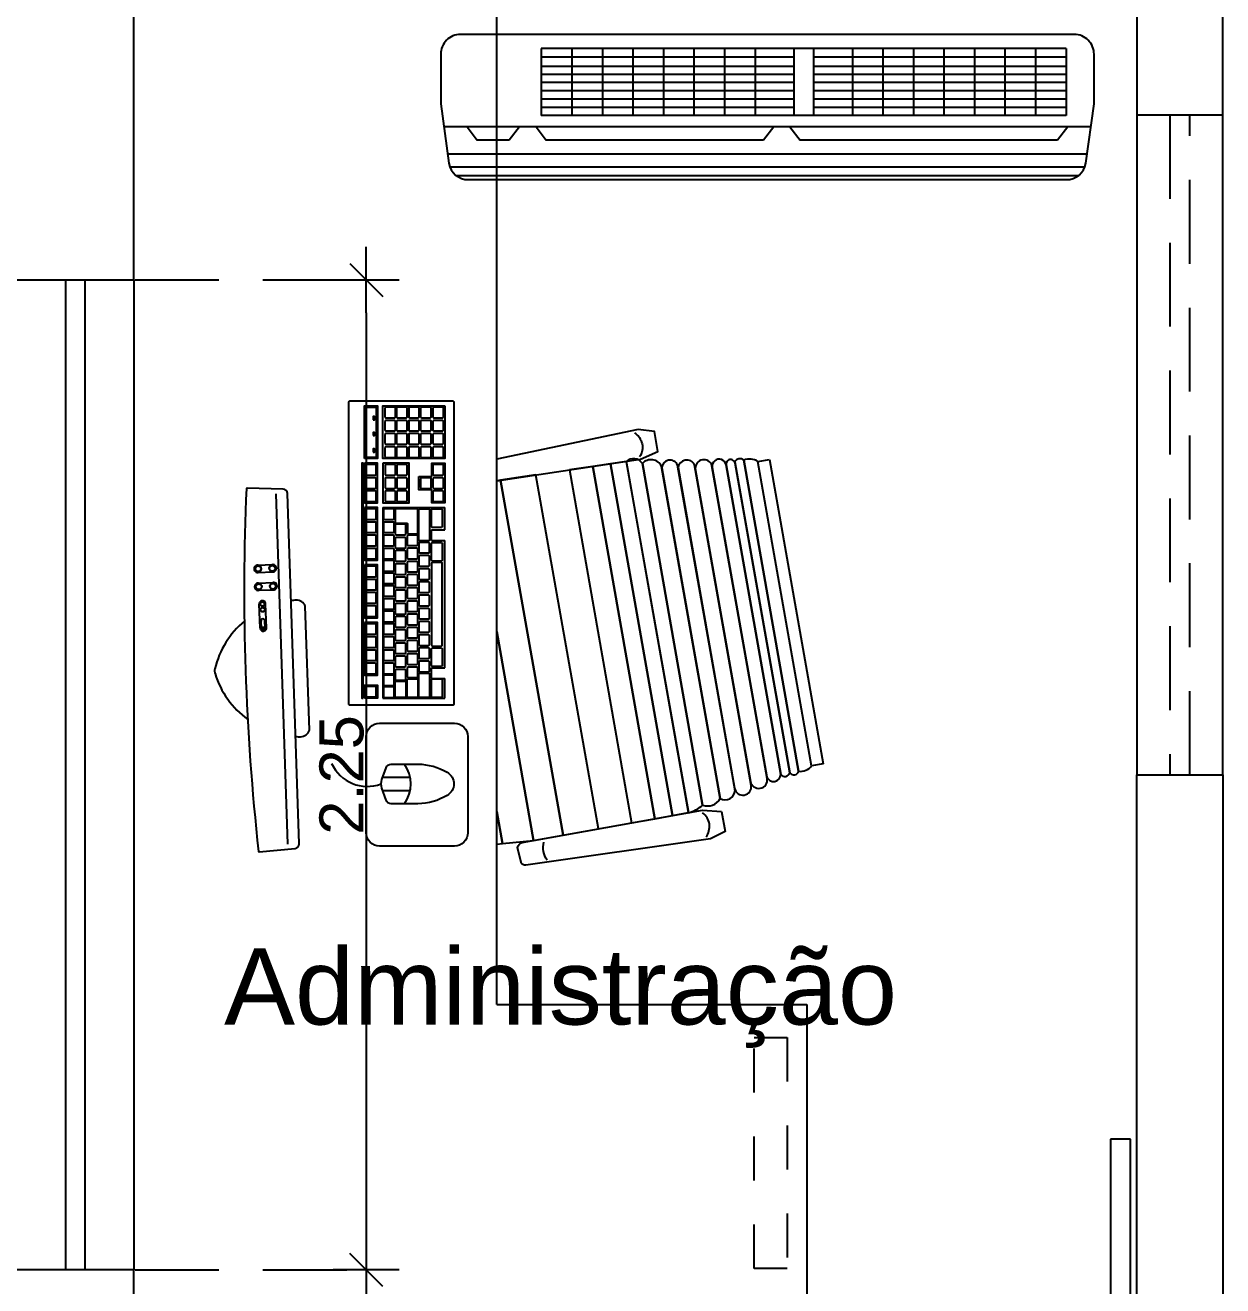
# Model space of a CAD drawing. Header units: millimetres. Extents: x 1573 to 2177, y 1587 to 1932.
# Drawn here: x 1896.024 to 1898.745, y 1911.691 to 1914.556 of the extents above; entities that cross this region are included whole.
import ezdxf
from ezdxf.enums import TextEntityAlignment as Align

# ---------------------------------------------------------------- set-up
doc = ezdxf.new("R2010")
doc.units = ezdxf.units.MM
doc.header["$LTSCALE"] = 0.03
doc.linetypes.add('HIDDEN', pattern=[9.525, 6.35, -3.175])
doc.layers.add('-HIDRO', color=8, linetype='Continuous')
doc.styles.add('ARIAL', font='arial.ttf')
doc.styles.get("Standard").update_dxf_attribs({"font": 'arial.ttf'})

# ---------------------------------------------------------------- blocks, each defined once
blk = doc.blocks.new('TICK1')
for p, q in [((0, 1), (0, -1)), ((0.5, 0.5), (-0.5, -0.5)), ((-1, 0), (1, 0))]:
    blk.add_line(p, q)

msp = doc.modelspace()

# ---------------------------------------------------------------- linework, layer by layer
at = {"layer": '-HIDRO'}
for p, q in [((1896.2704, 1913.9773), (1896.2704, 1914.9853)), ((1897.0954, 1912.3303), (1897.0954, 1914.5803)), ((1898.5504, 1914.5803), (1898.5504, 1914.3523)), ((1898.7454, 1914.3523), (1898.7454, 1914.5803)), ((1898.5504, 1914.3523), (1898.5504, 1912.8523)), ((1898.5504, 1914.3523), (1898.7454, 1914.3523)), ((1898.7454, 1912.8523), (1898.7454, 1914.3523)), ((1896.0049, 1913.9773), (1896.2704, 1913.9773)), ((1896.1151, 1913.9773), (1896.1151, 1911.7273)), ((1896.1601, 1911.7273), (1896.1601, 1913.9773)), ((1896.2704, 1913.9773), (1896.2704, 1911.7273)), ((1896.7986, 1913.9023), (1896.7986, 1911.8023)), ((1897.3901, 1913.5649), (1897.3541, 1913.5595)), ((1897.3897, 1913.5648), (1897.5308, 1912.7667)), ((1897.5308, 1912.7667), (1897.3901, 1913.5649)), ((1897.6366, 1913.5643), (1897.7612, 1912.8573)), ((1897.6567, 1913.5678), (1897.7813, 1912.8608)), ((1897.7813, 1912.8608), (1897.6567, 1913.5678)), ((1897.6567, 1913.5678), (1897.7813, 1912.8608)), ((1897.689, 1913.5648), (1897.7151, 1913.5694)), ((1897.8109, 1912.8732), (1897.689, 1913.5648)), ((1897.8109, 1912.8732), (1897.689, 1913.5648)), ((1897.8109, 1912.8732), (1897.689, 1913.5648)), ((1897.7151, 1913.5694), (1897.837, 1912.8778)), ((1897.1844, 1913.5341), (1897.1038, 1913.522)), ((1897.3262, 1912.7298), (1897.1844, 1913.5341)), ((1897.3135, 1913.5534), (1897.2605, 1913.5455)), ((1897.2605, 1913.5455), (1897.4019, 1912.7434)), ((1897.3541, 1913.5595), (1897.3135, 1913.5534)), ((1897.4546, 1912.7529), (1897.3135, 1913.5534)), ((1897.3135, 1913.5534), (1897.4546, 1912.7529)), ((1897.4951, 1912.7602), (1897.3541, 1913.5595)), ((1897.3541, 1913.5595), (1897.4951, 1912.7602)), ((1897.5631, 1912.7839), (1897.4263, 1913.5602)), ((1897.4263, 1913.5602), (1897.5631, 1912.7839)), ((1897.6032, 1912.7986), (1897.4701, 1913.5534)), ((1897.4706, 1913.5503), (1897.6032, 1912.7986)), ((1897.6368, 1912.8162), (1897.5063, 1913.5566)), ((1897.5073, 1913.5508), (1897.6358, 1912.8221)), ((1897.6735, 1912.8287), (1897.545, 1913.5574)), ((1897.5466, 1913.5485), (1897.6719, 1912.8376)), ((1897.7098, 1912.8443), (1897.5844, 1913.5552)), ((1897.5851, 1913.5514), (1897.7091, 1912.8481)), ((1897.7406, 1912.8537), (1897.6166, 1913.557)), ((1897.6166, 1913.557), (1897.7406, 1912.8537)), ((1897.7612, 1912.8573), (1897.6372, 1913.5606)), ((1896.9186, 1913.5307), (1896.9474, 1913.5307)), ((1897.1038, 1913.522), (1897.0954, 1913.5207)), ((1897.2461, 1912.7153), (1897.1038, 1913.522)), ((1897.1038, 1913.522), (1897.2461, 1912.7153)), ((1896.6204, 1912.6953), (1896.594, 1913.4909)), ((1896.9244, 1913.5037), (1896.944, 1913.5037)), ((1896.8364, 1913.4602), (1896.9773, 1913.4602)), ((1896.8364, 1913.4602), (1896.8364, 1913.0267)), ((1896.9773, 1913.4092), (1896.9773, 1913.4602)), ((1896.9473, 1913.4092), (1896.9773, 1913.4092)), ((1896.9473, 1913.3852), (1896.9473, 1913.4092)), ((1896.9473, 1913.3852), (1896.9773, 1913.3852)), ((1896.9773, 1913.0957), (1896.9773, 1913.3852)), ((1896.5529, 1913.3292), (1896.5849, 1913.3303)), ((1896.5534, 1913.3126), (1896.5854, 1913.3137)), ((1896.5542, 1913.2885), (1896.5862, 1913.2896)), ((1896.5548, 1913.272), (1896.5868, 1913.2731)), ((1896.5574, 1913.1865), (1896.5556, 1913.2406)), ((1896.5719, 1913.187), (1896.5701, 1913.241)), ((1896.6696, 1912.9544), (1896.6602, 1913.2356)), ((1896.5603, 1913.1866), (1896.5597, 1913.2022)), ((1896.569, 1913.1869), (1896.5685, 1913.2025)), ((1896.569, 1913.1869), (1896.5603, 1913.1866)), ((1897.1787, 1912.7032), (1897.0954, 1913.1785)), ((1897.0954, 1913.1785), (1897.1787, 1912.7032)), ((1896.9473, 1913.0957), (1896.9773, 1913.0957)), ((1896.9473, 1913.0717), (1896.9473, 1913.0957)), ((1896.9473, 1913.0717), (1896.9773, 1913.0717)), ((1896.9773, 1913.0267), (1896.9773, 1913.0717)), ((1896.8364, 1913.0267), (1896.9773, 1913.0267)), ((1897.837, 1912.8778), (1897.8109, 1912.8732)), ((1896.8362, 1912.847), (1896.8988, 1912.847)), ((1898.5504, 1912.8523), (1898.7454, 1912.8523)), ((1898.5504, 1911.2743), (1898.5504, 1912.8523)), ((1898.7454, 1912.8523), (1898.7454, 1911.2743)), ((1896.8362, 1912.817), (1896.8988, 1912.817)), ((1897.0954, 1912.7695), (1897.1082, 1912.6968)), ((1897.1082, 1912.6968), (1897.0954, 1912.7695)), ((1897.4546, 1912.7529), (1897.4951, 1912.7602)), ((1897.4951, 1912.7602), (1897.5308, 1912.7667)), ((1897.4019, 1912.7434), (1897.4546, 1912.7529)), ((1897.1082, 1912.6968), (1897.1787, 1912.7032)), ((1897.1787, 1912.7032), (1897.2461, 1912.7153)), ((1897.2461, 1912.7153), (1897.3262, 1912.7298)), ((1897.0954, 1912.695), (1897.1082, 1912.6968)), ((1897.0954, 1912.3303), (1897.8004, 1912.3303)), ((1897.8004, 1912.3303), (1897.8004, 1911.6553)), ((1898.4904, 1912.0243), (1898.4904, 1910.5243)), ((1898.5354, 1912.0243), (1898.4904, 1912.0243)), ((1898.5354, 1910.5243), (1898.5354, 1912.0243)), ((1896.2704, 1911.7273), (1896.0049, 1911.7273)), ((1896.2704, 1909.9528), (1896.2704, 1911.7273))]:
    msp.add_line(p, q, dxfattribs=at)
at = {"layer": '-HIDRO', "ltscale": 0.5}
for p, q in [((1897.9729, 1914.5035), (1897.1966, 1914.5035)), ((1897.1966, 1914.5035), (1897.1966, 1914.3508)), ((1897.7704, 1914.4836), (1897.1966, 1914.4836)), ((1897.266, 1914.5035), (1897.266, 1914.3508)), ((1897.3354, 1914.5035), (1897.3354, 1914.3508)), ((1897.4048, 1914.5035), (1897.4048, 1914.3508)), ((1897.4741, 1914.5035), (1897.4741, 1914.3508)), ((1897.5435, 1914.5035), (1897.5435, 1914.3508)), ((1897.6129, 1914.5035), (1897.6129, 1914.3508)), ((1897.6823, 1914.5035), (1897.6823, 1914.3508)), ((1897.7704, 1914.5035), (1897.7704, 1914.3508)), ((1897.8154, 1914.5035), (1897.8154, 1914.3508)), ((1898.3891, 1914.4836), (1897.8154, 1914.4836)), ((1897.9035, 1914.5035), (1897.9035, 1914.3508)), ((1897.9729, 1914.5035), (1897.9729, 1914.3508)), ((1898.3891, 1914.5035), (1897.9729, 1914.5035)), ((1898.0423, 1914.5035), (1898.0423, 1914.3508)), ((1898.1116, 1914.5035), (1898.1116, 1914.3508)), ((1898.181, 1914.5035), (1898.181, 1914.3508)), ((1898.2504, 1914.5035), (1898.2504, 1914.3508)), ((1898.3198, 1914.5035), (1898.3198, 1914.3508)), ((1898.3891, 1914.5035), (1898.3891, 1914.3508)), ((1897.7704, 1914.4627), (1897.1966, 1914.4627)), ((1898.3891, 1914.4627), (1897.8154, 1914.4627)), ((1897.7704, 1914.4446), (1897.1966, 1914.4446)), ((1897.7704, 1914.4258), (1897.1966, 1914.4258)), ((1898.3891, 1914.4446), (1897.8154, 1914.4446)), ((1898.3891, 1914.4258), (1897.8154, 1914.4258)), ((1897.7704, 1914.4071), (1897.1966, 1914.4071)), ((1898.3891, 1914.4071), (1897.8154, 1914.4071)), ((1897.7704, 1914.3883), (1897.1966, 1914.3883)), ((1897.7704, 1914.3696), (1897.1966, 1914.3696)), ((1898.3891, 1914.3883), (1897.8154, 1914.3883)), ((1898.3891, 1914.3696), (1897.8154, 1914.3696)), ((1897.9729, 1914.3508), (1897.1966, 1914.3508)), ((1898.3891, 1914.3508), (1897.9729, 1914.3508)), ((1898.4457, 1914.3253), (1896.9751, 1914.3253)), ((1897.0279, 1914.3253), (1897.0511, 1914.295)), ((1897.147, 1914.3253), (1897.1239, 1914.295)), ((1897.1847, 1914.3253), (1897.2079, 1914.295)), ((1897.7247, 1914.3253), (1897.7016, 1914.295)), ((1897.7615, 1914.3253), (1897.7847, 1914.295)), ((1898.3929, 1914.3253), (1898.3697, 1914.295)), ((1897.1239, 1914.295), (1897.0511, 1914.295)), ((1897.7016, 1914.295), (1897.2079, 1914.295)), ((1898.3697, 1914.295), (1897.7847, 1914.295)), ((1898.4372, 1914.2635), (1896.9836, 1914.2635)), ((1898.4319, 1914.2339), (1896.9889, 1914.2339)), ((1898.4168, 1914.2141), (1897.004, 1914.2141))]:
    msp.add_line(p, q, dxfattribs=at)
at = {"layer": '-HIDRO', "linetype": 'HIDDEN'}
for p, q in [((1898.6254, 1914.3523), (1898.6254, 1912.8523)), ((1898.6704, 1912.8523), (1898.6704, 1914.3523)), ((1896.2734, 1913.9773), (1896.8076, 1913.9773)), ((1896.2734, 1911.7273), (1896.8076, 1911.7273))]:
    msp.add_line(p, q, dxfattribs=at)
at = {"layer": '-HIDRO', "linetype": 'HIDDEN', "ltscale": 0.2}
for p, q in [((1897.6804, 1912.2553), (1897.7554, 1912.2553)), ((1897.6804, 1911.7303), (1897.6804, 1912.2553)), ((1897.7554, 1912.2553), (1897.7554, 1911.7303)), ((1897.7554, 1911.7303), (1897.6804, 1911.7303))]:
    msp.add_line(p, q, dxfattribs=at)
at = {"layer": '-HIDRO', "ltscale": 0.5}
msp.add_lwpolyline([(1898.39, 1914.2053, 0.36397), (1898.4343, 1914.2425), (1898.4529, 1914.3778), (1898.4529, 1914.4903, 0.414214), (1898.4079, 1914.5353), (1897.0129, 1914.5353, 0.414214), (1896.9679, 1914.4903), (1896.9679, 1914.3778), (1896.9865, 1914.2425, 0.36397), (1897.0308, 1914.2053)], format="xyb", close=True, dxfattribs=at)
at = {"layer": '-HIDRO'}
for points in [[(1896.7614, 1913.0117), (1896.9954, 1913.0117, 0.414214), (1896.9984, 1913.0147), (1896.9984, 1913.6987, 0.414214), (1896.9954, 1913.7017), (1896.7614, 1913.7017, 0.414214), (1896.7584, 1913.6987), (1896.7584, 1913.0147, 0.414214)], [(1896.8435, 1913.6882, 0.414214), (1896.8413, 1913.6859), (1896.8413, 1913.6664, 0.414214), (1896.8435, 1913.6642), (1896.863, 1913.6642, 0.414214), (1896.8653, 1913.6664), (1896.8653, 1913.6859, 0.414214), (1896.863, 1913.6882)], [(1896.87, 1913.6882, 0.414214), (1896.8677, 1913.6859), (1896.8677, 1913.6664, 0.414214), (1896.87, 1913.6642), (1896.8895, 1913.6642, 0.414214), (1896.8917, 1913.6664), (1896.8917, 1913.6859, 0.414214), (1896.8895, 1913.6882)], [(1896.8974, 1913.6882, 0.414214), (1896.8952, 1913.686), (1896.8952, 1913.6665, 0.414214), (1896.8974, 1913.6642), (1896.9169, 1913.6642, 0.414214), (1896.9192, 1913.6665), (1896.9192, 1913.686, 0.414214), (1896.9169, 1913.6882)], [(1896.9243, 1913.6882, 0.414214), (1896.9221, 1913.686), (1896.9221, 1913.6665, 0.414214), (1896.9243, 1913.6642), (1896.9438, 1913.6642, 0.414214), (1896.9461, 1913.6665), (1896.9461, 1913.686, 0.414214), (1896.9438, 1913.6882)], [(1896.9523, 1913.6882, 0.414214), (1896.9501, 1913.6859), (1896.9501, 1913.6664, 0.414214), (1896.9523, 1913.6642), (1896.9718, 1913.6642, 0.414214), (1896.9741, 1913.6664), (1896.9741, 1913.6859, 0.414214), (1896.9718, 1913.6882)], [(1896.8435, 1913.6582, 0.414214), (1896.8413, 1913.6559), (1896.8413, 1913.6364, 0.414214), (1896.8435, 1913.6342), (1896.863, 1913.6342, 0.414214), (1896.8653, 1913.6364), (1896.8653, 1913.6559, 0.414214), (1896.863, 1913.6582)], [(1896.87, 1913.6582, 0.414214), (1896.8677, 1913.6559), (1896.8677, 1913.6364, 0.414214), (1896.87, 1913.6342), (1896.8895, 1913.6342, 0.414214), (1896.8917, 1913.6364), (1896.8917, 1913.6559, 0.414214), (1896.8895, 1913.6582)], [(1896.8974, 1913.6582, 0.414214), (1896.8952, 1913.656), (1896.8952, 1913.6365, 0.414214), (1896.8974, 1913.6342), (1896.9169, 1913.6342, 0.414214), (1896.9192, 1913.6365), (1896.9192, 1913.656, 0.414214), (1896.9169, 1913.6582)], [(1896.9243, 1913.6582, 0.414214), (1896.9221, 1913.656), (1896.9221, 1913.6365, 0.414214), (1896.9243, 1913.6342), (1896.9438, 1913.6342, 0.414214), (1896.9461, 1913.6365), (1896.9461, 1913.656, 0.414214), (1896.9438, 1913.6582)], [(1896.9523, 1913.6582, 0.414214), (1896.9501, 1913.6559), (1896.9501, 1913.6364, 0.414214), (1896.9523, 1913.6342), (1896.9718, 1913.6342, 0.414214), (1896.9741, 1913.6364), (1896.9741, 1913.6559, 0.414214), (1896.9718, 1913.6582)], [(1896.8435, 1913.6282, 0.414214), (1896.8413, 1913.6259), (1896.8413, 1913.6064, 0.414214), (1896.8435, 1913.6042), (1896.863, 1913.6042, 0.414214), (1896.8653, 1913.6064), (1896.8653, 1913.6259, 0.414214), (1896.863, 1913.6282)], [(1896.87, 1913.6282, 0.414214), (1896.8677, 1913.6259), (1896.8677, 1913.6064, 0.414214), (1896.87, 1913.6042), (1896.8895, 1913.6042, 0.414214), (1896.8917, 1913.6064), (1896.8917, 1913.6259, 0.414214), (1896.8895, 1913.6282)], [(1896.8974, 1913.6282, 0.414214), (1896.8952, 1913.626), (1896.8952, 1913.6065, 0.414214), (1896.8974, 1913.6042), (1896.9169, 1913.6042, 0.414214), (1896.9192, 1913.6065), (1896.9192, 1913.626, 0.414214), (1896.9169, 1913.6282)], [(1896.9243, 1913.6282, 0.414214), (1896.9221, 1913.626), (1896.9221, 1913.6065, 0.414214), (1896.9243, 1913.6042), (1896.9438, 1913.6042, 0.414214), (1896.9461, 1913.6065), (1896.9461, 1913.626, 0.414214), (1896.9438, 1913.6282)], [(1896.9523, 1913.6282, 0.414214), (1896.9501, 1913.6259), (1896.9501, 1913.6064, 0.414214), (1896.9523, 1913.6042), (1896.9718, 1913.6042, 0.414214), (1896.9741, 1913.6064), (1896.9741, 1913.6259, 0.414214), (1896.9718, 1913.6282)], [(1896.8435, 1913.5982, 0.414214), (1896.8413, 1913.5959), (1896.8413, 1913.5764, 0.414214), (1896.8435, 1913.5742), (1896.863, 1913.5742, 0.414214), (1896.8653, 1913.5764), (1896.8653, 1913.5959, 0.414214), (1896.863, 1913.5982)], [(1896.87, 1913.5982, 0.414214), (1896.8677, 1913.5959), (1896.8677, 1913.5764, 0.414214), (1896.87, 1913.5742), (1896.8895, 1913.5742, 0.414214), (1896.8917, 1913.5764), (1896.8917, 1913.5959, 0.414214), (1896.8895, 1913.5982)], [(1896.8974, 1913.5982, 0.414214), (1896.8952, 1913.596), (1896.8952, 1913.5765, 0.414214), (1896.8974, 1913.5742), (1896.9169, 1913.5742, 0.414214), (1896.9192, 1913.5765), (1896.9192, 1913.596, 0.414214), (1896.9169, 1913.5982)], [(1896.9243, 1913.5982, 0.414214), (1896.9221, 1913.596), (1896.9221, 1913.5765, 0.414214), (1896.9243, 1913.5742), (1896.9438, 1913.5742, 0.414214), (1896.9461, 1913.5765), (1896.9461, 1913.596, 0.414214), (1896.9438, 1913.5982)], [(1896.9523, 1913.5982, 0.414214), (1896.9501, 1913.5959), (1896.9501, 1913.5764, 0.414214), (1896.9523, 1913.5742), (1896.9718, 1913.5742, 0.414214), (1896.9741, 1913.5764), (1896.9741, 1913.5959, 0.414214), (1896.9718, 1913.5982)], [(1896.7997, 1913.5577, 0.414214), (1896.7974, 1913.5554), (1896.7974, 1913.5359, 0.414214), (1896.7997, 1913.5337), (1896.8192, 1913.5337, 0.414214), (1896.8214, 1913.5359), (1896.8214, 1913.5554, 0.414214), (1896.8192, 1913.5577)], [(1896.8437, 1913.5577, 0.414214), (1896.8414, 1913.5554), (1896.8414, 1913.5359, 0.414214), (1896.8437, 1913.5337), (1896.8632, 1913.5337, 0.414214), (1896.8654, 1913.5359), (1896.8654, 1913.5554, 0.414214), (1896.8632, 1913.5577)], [(1896.8702, 1913.5577, 0.414214), (1896.8679, 1913.5554), (1896.8679, 1913.5359, 0.414214), (1896.8702, 1913.5337), (1896.8897, 1913.5337, 0.414214), (1896.8919, 1913.5359), (1896.8919, 1913.5554, 0.414214), (1896.8897, 1913.5577)], [(1896.9525, 1913.5577, 0.414214), (1896.9503, 1913.5554), (1896.9503, 1913.5359, 0.414214), (1896.9525, 1913.5337), (1896.972, 1913.5337, 0.414214), (1896.9743, 1913.5359), (1896.9743, 1913.5554, 0.414214), (1896.972, 1913.5577)], [(1896.7997, 1913.5277, 0.414214), (1896.7974, 1913.5254), (1896.7974, 1913.5059, 0.414214), (1896.7997, 1913.5037), (1896.8192, 1913.5037, 0.414214), (1896.8214, 1913.5059), (1896.8214, 1913.5254, 0.414214), (1896.8192, 1913.5277)], [(1896.8437, 1913.5277, 0.414214), (1896.8414, 1913.5254), (1896.8414, 1913.5059, 0.414214), (1896.8437, 1913.5037), (1896.8632, 1913.5037, 0.414214), (1896.8654, 1913.5059), (1896.8654, 1913.5254, 0.414214), (1896.8632, 1913.5277)], [(1896.8702, 1913.5277, 0.414214), (1896.8679, 1913.5254), (1896.8679, 1913.5059, 0.414214), (1896.8702, 1913.5037), (1896.8897, 1913.5037, 0.414214), (1896.8919, 1913.5059), (1896.8919, 1913.5254, 0.414214), (1896.8897, 1913.5277)], [(1896.9245, 1913.5277, 0.414214), (1896.9223, 1913.5255), (1896.9223, 1913.506, 0.414214), (1896.9245, 1913.5037), (1896.944, 1913.5037, 0.414214), (1896.9463, 1913.506), (1896.9463, 1913.5255, 0.414214), (1896.944, 1913.5277)], [(1896.9525, 1913.5277, 0.414214), (1896.9503, 1913.5255), (1896.9503, 1913.506, 0.414214), (1896.9525, 1913.5037), (1896.972, 1913.5037, 0.414214), (1896.9743, 1913.506), (1896.9743, 1913.5255, 0.414214), (1896.972, 1913.5277)], [(1896.637, 1912.6855, 0.395059), (1896.6463, 1912.6961), (1896.6198, 1913.4918, 0.395059), (1896.6098, 1913.5017), (1896.5282, 1913.5044, 0.255546), (1896.5264, 1913.5035, 0.038223), (1896.5539, 1912.6782, 0.255546), (1896.5557, 1912.6774)], [(1896.7997, 1913.4977, 0.414214), (1896.7974, 1913.4954), (1896.7974, 1913.4759, 0.414214), (1896.7997, 1913.4737), (1896.8192, 1913.4737, 0.414214), (1896.8214, 1913.4759), (1896.8214, 1913.4954, 0.414214), (1896.8192, 1913.4977)], [(1896.8437, 1913.4977, 0.414214), (1896.8414, 1913.4954), (1896.8414, 1913.4759, 0.414214), (1896.8437, 1913.4737), (1896.8632, 1913.4737, 0.414214), (1896.8654, 1913.4759), (1896.8654, 1913.4954, 0.414214), (1896.8632, 1913.4977)], [(1896.8702, 1913.4977, 0.414214), (1896.8679, 1913.4954), (1896.8679, 1913.4759, 0.414214), (1896.8702, 1913.4737), (1896.8897, 1913.4737, 0.414214), (1896.8919, 1913.4759), (1896.8919, 1913.4954, 0.414214), (1896.8897, 1913.4977)], [(1896.9525, 1913.4977, 0.414214), (1896.9503, 1913.4955), (1896.9503, 1913.476, 0.414214), (1896.9525, 1913.4737), (1896.972, 1913.4737, 0.414214), (1896.9743, 1913.476), (1896.9743, 1913.4955, 0.414214), (1896.972, 1913.4977)], [(1896.7997, 1913.4572, 0.414214), (1896.7974, 1913.4549), (1896.7974, 1913.4354, 0.414214), (1896.7997, 1913.4332), (1896.8192, 1913.4332, 0.414214), (1896.8214, 1913.4354), (1896.8214, 1913.4549, 0.414214), (1896.8192, 1913.4572)], [(1896.8403, 1913.4572, 0.414214), (1896.838, 1913.4549), (1896.838, 1913.4354, 0.414214), (1896.8403, 1913.4332), (1896.8598, 1913.4332, 0.414214), (1896.862, 1913.4354), (1896.862, 1913.4549, 0.414214), (1896.8598, 1913.4572)], [(1896.9156, 1913.4026), (1896.9156, 1913.4549, 0.414214), (1896.9133, 1913.4572), (1896.8667, 1913.4572, 0.414214), (1896.8645, 1913.4549), (1896.8645, 1913.4272, 0.414214), (1896.8667, 1913.4249), (1896.89, 1913.4249, -0.414214), (1896.8923, 1913.4227), (1896.8923, 1913.4026, 0.414214), (1896.8945, 1913.4003), (1896.9133, 1913.4003, 0.414214)], [(1896.9209, 1913.3844, -0.414214), (1896.9186, 1913.3867), (1896.9186, 1913.4549, -0.414214), (1896.9209, 1913.4572), (1896.9405, 1913.4572, -0.414214), (1896.9428, 1913.4549), (1896.9428, 1913.3867, -0.414214), (1896.9405, 1913.3844)], [(1896.9473, 1913.417), (1896.9473, 1913.4549, -0.414214), (1896.9495, 1913.4571), (1896.9691, 1913.4571, -0.414214), (1896.9714, 1913.4549), (1896.9714, 1913.417, -0.414214), (1896.9691, 1913.4148), (1896.9495, 1913.4148, -0.414214)], [(1896.7997, 1913.4272, 0.414214), (1896.7974, 1913.4249), (1896.7974, 1913.4054, 0.414214), (1896.7997, 1913.4032), (1896.8192, 1913.4032, 0.414214), (1896.8214, 1913.4054), (1896.8214, 1913.4249, 0.414214), (1896.8192, 1913.4272)], [(1896.8403, 1913.4272, 0.414214), (1896.838, 1913.4249), (1896.838, 1913.4054, 0.414214), (1896.8403, 1913.4032), (1896.8598, 1913.4032, 0.414214), (1896.862, 1913.4054), (1896.862, 1913.4249, 0.414214), (1896.8598, 1913.4272)], [(1896.8667, 1913.4221, 0.414214), (1896.8645, 1913.4198), (1896.8645, 1913.4003, 0.414214), (1896.8667, 1913.3981), (1896.8862, 1913.3981, 0.414214), (1896.8885, 1913.4003), (1896.8885, 1913.4198, 0.414214), (1896.8862, 1913.4221)], [(1896.7997, 1913.3972, 0.414214), (1896.7974, 1913.3949), (1896.7974, 1913.3754, 0.414214), (1896.7997, 1913.3732), (1896.8192, 1913.3732, 0.414214), (1896.8214, 1913.3754), (1896.8214, 1913.3949, 0.414214), (1896.8192, 1913.3972)], [(1896.8403, 1913.3972, 0.414214), (1896.838, 1913.3949), (1896.838, 1913.3754, 0.414214), (1896.8403, 1913.3732), (1896.8598, 1913.3732, 0.414214), (1896.862, 1913.3754), (1896.862, 1913.3949, 0.414214), (1896.8598, 1913.3972)], [(1896.8667, 1913.3921, 0.414214), (1896.8645, 1913.3898), (1896.8645, 1913.3703, 0.414214), (1896.8667, 1913.3681), (1896.8862, 1913.3681, 0.414214), (1896.8885, 1913.3703), (1896.8885, 1913.3898, 0.414214), (1896.8862, 1913.3921)], [(1896.8938, 1913.3976, 0.414214), (1896.8916, 1913.3953), (1896.8916, 1913.3758, 0.414214), (1896.8938, 1913.3736), (1896.9133, 1913.3736, 0.414214), (1896.9156, 1913.3758), (1896.9156, 1913.3953, 0.414214), (1896.9133, 1913.3976)], [(1896.7997, 1913.3672, 0.414214), (1896.7974, 1913.3649), (1896.7974, 1913.3454, 0.414214), (1896.7997, 1913.3432), (1896.8192, 1913.3432, 0.414214), (1896.8214, 1913.3454), (1896.8214, 1913.3649, 0.414214), (1896.8192, 1913.3672)], [(1896.8403, 1913.3672, 0.414214), (1896.838, 1913.3649), (1896.838, 1913.3454, 0.414214), (1896.8403, 1913.3432), (1896.8598, 1913.3432, 0.414214), (1896.862, 1913.3454), (1896.862, 1913.3649, 0.414214), (1896.8598, 1913.3672)], [(1896.8667, 1913.3621, 0.414214), (1896.8645, 1913.3598), (1896.8645, 1913.3403, 0.414214), (1896.8667, 1913.3381), (1896.8862, 1913.3381, 0.414214), (1896.8885, 1913.3403), (1896.8885, 1913.3598, 0.414214), (1896.8862, 1913.3621)], [(1896.8938, 1913.3676, 0.414214), (1896.8916, 1913.3653), (1896.8916, 1913.3458, 0.414214), (1896.8938, 1913.3436), (1896.9133, 1913.3436, 0.414214), (1896.9156, 1913.3458), (1896.9156, 1913.3653, 0.414214), (1896.9133, 1913.3676)], [(1896.9208, 1913.3809, 0.414214), (1896.9186, 1913.3786), (1896.9186, 1913.3591, 0.414214), (1896.9208, 1913.3569), (1896.9403, 1913.3569, 0.414214), (1896.9426, 1913.3591), (1896.9426, 1913.3786, 0.414214), (1896.9403, 1913.3809)], [(1896.9473, 1913.3408), (1896.9473, 1913.3786, -0.414214), (1896.9495, 1913.3809), (1896.9691, 1913.3809, -0.414214), (1896.9714, 1913.3786), (1896.9714, 1913.3408, -0.414214), (1896.9691, 1913.3385), (1896.9495, 1913.3385, -0.414214)], [(1896.8402, 1913.3396, 0.414214), (1896.838, 1913.3373), (1896.838, 1913.3178, 0.414214), (1896.8402, 1913.3156), (1896.8597, 1913.3156, 0.414214), (1896.862, 1913.3178), (1896.862, 1913.3373, 0.414214), (1896.8597, 1913.3396)], [(1896.8938, 1913.3376, 0.414214), (1896.8916, 1913.3353), (1896.8916, 1913.3158, 0.414214), (1896.8938, 1913.3136), (1896.9133, 1913.3136, 0.414214), (1896.9156, 1913.3158), (1896.9156, 1913.3353, 0.414214), (1896.9133, 1913.3376)], [(1896.9208, 1913.3509, 0.414214), (1896.9186, 1913.3486), (1896.9186, 1913.3291, 0.414214), (1896.9208, 1913.3269), (1896.9403, 1913.3269, 0.414214), (1896.9426, 1913.3291), (1896.9426, 1913.3486, 0.414214), (1896.9403, 1913.3509)], [(1896.9691, 1913.3355), (1896.9495, 1913.3355, 0.414214), (1896.9473, 1913.3333), (1896.9473, 1913.1476, 0.414214), (1896.9495, 1913.1453), (1896.9691, 1913.1453, 0.414214), (1896.9714, 1913.1476), (1896.9714, 1913.3333, 0.414214)], [(1896.7997, 1913.3268, 0.414214), (1896.7974, 1913.3245), (1896.7974, 1913.305, 0.414214), (1896.7997, 1913.3028), (1896.8192, 1913.3028, 0.414214), (1896.8214, 1913.305), (1896.8214, 1913.3245, 0.414214), (1896.8192, 1913.3268)], [(1896.8402, 1913.3112, 0.414214), (1896.838, 1913.3089), (1896.838, 1913.2894, 0.414214), (1896.8402, 1913.2872), (1896.8597, 1913.2872, 0.414214), (1896.862, 1913.2894), (1896.862, 1913.3089, 0.414214), (1896.8597, 1913.3112)], [(1896.8667, 1913.3321, 0.414214), (1896.8645, 1913.3298), (1896.8645, 1913.3103, 0.414214), (1896.8667, 1913.3081), (1896.8862, 1913.3081, 0.414214), (1896.8885, 1913.3103), (1896.8885, 1913.3298, 0.414214), (1896.8862, 1913.3321)], [(1896.8938, 1913.3076, 0.414214), (1896.8916, 1913.3053), (1896.8916, 1913.2858, 0.414214), (1896.8938, 1913.2836), (1896.9133, 1913.2836, 0.414214), (1896.9156, 1913.2858), (1896.9156, 1913.3053, 0.414214), (1896.9133, 1913.3076)], [(1896.9208, 1913.3209, 0.414214), (1896.9186, 1913.3186), (1896.9186, 1913.2991, 0.414214), (1896.9208, 1913.2969), (1896.9403, 1913.2969, 0.414214), (1896.9426, 1913.2991), (1896.9426, 1913.3186, 0.414214), (1896.9403, 1913.3209)], [(1896.7997, 1913.2968, 0.414214), (1896.7974, 1913.2945), (1896.7974, 1913.275, 0.414214), (1896.7997, 1913.2728), (1896.8192, 1913.2728, 0.414214), (1896.8214, 1913.275), (1896.8214, 1913.2945, 0.414214), (1896.8192, 1913.2968)], [(1896.8402, 1913.2823, 0.414214), (1896.838, 1913.2801), (1896.838, 1913.2606, 0.414214), (1896.8402, 1913.2583), (1896.8597, 1913.2583, 0.414214), (1896.862, 1913.2606), (1896.862, 1913.2801, 0.414214), (1896.8597, 1913.2823)], [(1896.8667, 1913.3021, 0.414214), (1896.8645, 1913.2998), (1896.8645, 1913.2803, 0.414214), (1896.8667, 1913.2781), (1896.8862, 1913.2781, 0.414214), (1896.8885, 1913.2803), (1896.8885, 1913.2998, 0.414214), (1896.8862, 1913.3021)], [(1896.8938, 1913.2776, 0.414214), (1896.8916, 1913.2753), (1896.8916, 1913.2558, 0.414214), (1896.8938, 1913.2536), (1896.9133, 1913.2536, 0.414214), (1896.9156, 1913.2558), (1896.9156, 1913.2753, 0.414214), (1896.9133, 1913.2776)], [(1896.9208, 1913.2909, 0.414214), (1896.9186, 1913.2886), (1896.9186, 1913.2691, 0.414214), (1896.9208, 1913.2669), (1896.9403, 1913.2669, 0.414214), (1896.9426, 1913.2691), (1896.9426, 1913.2886, 0.414214), (1896.9403, 1913.2909)], [(1896.7997, 1913.2668, 0.414214), (1896.7974, 1913.2645), (1896.7974, 1913.245, 0.414214), (1896.7997, 1913.2428), (1896.8192, 1913.2428, 0.414214), (1896.8214, 1913.245), (1896.8214, 1913.2645, 0.414214), (1896.8192, 1913.2668)], [(1896.8402, 1913.2529, 0.414214), (1896.838, 1913.2506), (1896.838, 1913.2311, 0.414214), (1896.8402, 1913.2289), (1896.8597, 1913.2289, 0.414214), (1896.862, 1913.2311), (1896.862, 1913.2506, 0.414214), (1896.8597, 1913.2529)], [(1896.8667, 1913.2721, 0.414214), (1896.8645, 1913.2698), (1896.8645, 1913.2503, 0.414214), (1896.8667, 1913.2481), (1896.8862, 1913.2481, 0.414214), (1896.8885, 1913.2503), (1896.8885, 1913.2698, 0.414214), (1896.8862, 1913.2721)], [(1896.8938, 1913.2476, 0.414214), (1896.8916, 1913.2453), (1896.8916, 1913.2258, 0.414214), (1896.8938, 1913.2236), (1896.9133, 1913.2236, 0.414214), (1896.9156, 1913.2258), (1896.9156, 1913.2453, 0.414214), (1896.9133, 1913.2476)], [(1896.9208, 1913.2609, 0.414214), (1896.9186, 1913.2586), (1896.9186, 1913.2391, 0.414214), (1896.9208, 1913.2369), (1896.9403, 1913.2369, 0.414214), (1896.9426, 1913.2391), (1896.9426, 1913.2586, 0.414214), (1896.9403, 1913.2609)], [(1896.7997, 1913.2368, 0.414214), (1896.7974, 1913.2345), (1896.7974, 1913.215, 0.414214), (1896.7997, 1913.2128), (1896.8192, 1913.2128, 0.414214), (1896.8214, 1913.215), (1896.8214, 1913.2345, 0.414214), (1896.8192, 1913.2368)], [(1896.8402, 1913.2245, 0.414214), (1896.838, 1913.2222), (1896.838, 1913.2027, 0.414214), (1896.8402, 1913.2005), (1896.8597, 1913.2005, 0.414214), (1896.862, 1913.2027), (1896.862, 1913.2222, 0.414214), (1896.8597, 1913.2245)], [(1896.8667, 1913.2421, 0.414214), (1896.8645, 1913.2398), (1896.8645, 1913.2203, 0.414214), (1896.8667, 1913.2181), (1896.8862, 1913.2181, 0.414214), (1896.8885, 1913.2203), (1896.8885, 1913.2398, 0.414214), (1896.8862, 1913.2421)], [(1896.9208, 1913.2309, 0.414214), (1896.9186, 1913.2286), (1896.9186, 1913.2091, 0.414214), (1896.9208, 1913.2069), (1896.9403, 1913.2069, 0.414214), (1896.9426, 1913.2091), (1896.9426, 1913.2286, 0.414214), (1896.9403, 1913.2309)], [(1896.7997, 1913.1961, 0.414214), (1896.7974, 1913.1939), (1896.7974, 1913.1744, 0.414214), (1896.7997, 1913.1721), (1896.8192, 1913.1721, 0.414214), (1896.8214, 1913.1744), (1896.8214, 1913.1939, 0.414214), (1896.8192, 1913.1961)], [(1896.8402, 1913.1961, 0.414214), (1896.838, 1913.1939), (1896.838, 1913.1744, 0.414214), (1896.8402, 1913.1721), (1896.8597, 1913.1721, 0.414214), (1896.862, 1913.1744), (1896.862, 1913.1939, 0.414214), (1896.8597, 1913.1961)], [(1896.8667, 1913.2121, 0.414214), (1896.8645, 1913.2098), (1896.8645, 1913.1903, 0.414214), (1896.8667, 1913.1881), (1896.8862, 1913.1881, 0.414214), (1896.8885, 1913.1903), (1896.8885, 1913.2098, 0.414214), (1896.8862, 1913.2121)], [(1896.8938, 1913.2176, 0.414214), (1896.8916, 1913.2153), (1896.8916, 1913.1958, 0.414214), (1896.8938, 1913.1936), (1896.9133, 1913.1936, 0.414214), (1896.9156, 1913.1958), (1896.9156, 1913.2153, 0.414214), (1896.9133, 1913.2176)], [(1896.9208, 1913.2009, 0.414214), (1896.9186, 1913.1986), (1896.9186, 1913.1791, 0.414214), (1896.9208, 1913.1769), (1896.9403, 1913.1769, 0.414214), (1896.9426, 1913.1791), (1896.9426, 1913.1986, 0.414214), (1896.9403, 1913.2009)], [(1896.7997, 1913.1661, 0.414214), (1896.7974, 1913.1639), (1896.7974, 1913.1444, 0.414214), (1896.7997, 1913.1421), (1896.8192, 1913.1421, 0.414214), (1896.8214, 1913.1444), (1896.8214, 1913.1639, 0.414214), (1896.8192, 1913.1661)], [(1896.8402, 1913.1661, 0.414214), (1896.838, 1913.1639), (1896.838, 1913.1444, 0.414214), (1896.8402, 1913.1421), (1896.8597, 1913.1421, 0.414214), (1896.862, 1913.1444), (1896.862, 1913.1639, 0.414214), (1896.8597, 1913.1661)], [(1896.8667, 1913.1821, 0.414214), (1896.8645, 1913.1798), (1896.8645, 1913.1603, 0.414214), (1896.8667, 1913.1581), (1896.8862, 1913.1581, 0.414214), (1896.8885, 1913.1603), (1896.8885, 1913.1798, 0.414214), (1896.8862, 1913.1821)], [(1896.8938, 1913.1876, 0.414214), (1896.8916, 1913.1853), (1896.8916, 1913.1658, 0.414214), (1896.8938, 1913.1636), (1896.9133, 1913.1636, 0.414214), (1896.9156, 1913.1658), (1896.9156, 1913.1853, 0.414214), (1896.9133, 1913.1876)], [(1896.9208, 1913.1709, 0.414214), (1896.9186, 1913.1686), (1896.9186, 1913.1491, 0.414214), (1896.9208, 1913.1469), (1896.9403, 1913.1469, 0.414214), (1896.9426, 1913.1491), (1896.9426, 1913.1686, 0.414214), (1896.9403, 1913.1709)], [(1896.7997, 1913.1361, 0.414214), (1896.7974, 1913.1339), (1896.7974, 1913.1144, 0.414214), (1896.7997, 1913.1121), (1896.8192, 1913.1121, 0.414214), (1896.8214, 1913.1144), (1896.8214, 1913.1339, 0.414214), (1896.8192, 1913.1361)], [(1896.8402, 1913.1361, 0.414214), (1896.838, 1913.1339), (1896.838, 1913.1144, 0.414214), (1896.8402, 1913.1121), (1896.8597, 1913.1121, 0.414214), (1896.862, 1913.1144), (1896.862, 1913.1339, 0.414214), (1896.8597, 1913.1361)], [(1896.8667, 1913.1521, 0.414214), (1896.8645, 1913.1498), (1896.8645, 1913.1303, 0.414214), (1896.8667, 1913.1281), (1896.8862, 1913.1281, 0.414214), (1896.8885, 1913.1303), (1896.8885, 1913.1498, 0.414214), (1896.8862, 1913.1521)], [(1896.8938, 1913.1576, 0.414214), (1896.8916, 1913.1553), (1896.8916, 1913.1358, 0.414214), (1896.8938, 1913.1336), (1896.9133, 1913.1336, 0.414214), (1896.9156, 1913.1358), (1896.9156, 1913.1553, 0.414214), (1896.9133, 1913.1576)], [(1896.9208, 1913.1409, 0.414214), (1896.9186, 1913.1386), (1896.9186, 1913.1191, 0.414214), (1896.9208, 1913.1169), (1896.9403, 1913.1169, 0.414214), (1896.9426, 1913.1191), (1896.9426, 1913.1386, 0.414214), (1896.9403, 1913.1409)], [(1896.9691, 1913.141, -0.414214), (1896.9714, 1913.1388), (1896.9714, 1913.1009, -0.414214), (1896.9691, 1913.0987), (1896.9495, 1913.0987, -0.414214), (1896.9473, 1913.1009), (1896.9473, 1913.1388, -0.414214), (1896.9495, 1913.141)], [(1896.7997, 1913.1061, 0.414214), (1896.7974, 1913.1039), (1896.7974, 1913.0844, 0.414214), (1896.7997, 1913.0821), (1896.8192, 1913.0821, 0.414214), (1896.8214, 1913.0844), (1896.8214, 1913.1039, 0.414214), (1896.8192, 1913.1061)], [(1896.8402, 1913.1061, 0.414214), (1896.838, 1913.1039), (1896.838, 1913.0844, 0.414214), (1896.8402, 1913.0821), (1896.8597, 1913.0821, 0.414214), (1896.862, 1913.0844), (1896.862, 1913.1039, 0.414214), (1896.8597, 1913.1061)], [(1896.8667, 1913.1221, 0.414214), (1896.8645, 1913.1198), (1896.8645, 1913.1003, 0.414214), (1896.8667, 1913.0981), (1896.8862, 1913.0981, 0.414214), (1896.8885, 1913.1003), (1896.8885, 1913.1198, 0.414214), (1896.8862, 1913.1221)], [(1896.8938, 1913.1276, 0.414214), (1896.8916, 1913.1253), (1896.8916, 1913.1058, 0.414214), (1896.8938, 1913.1036), (1896.9133, 1913.1036, 0.414214), (1896.9156, 1913.1058), (1896.9156, 1913.1253, 0.414214), (1896.9133, 1913.1276)], [(1896.9208, 1913.1109, 0.414214), (1896.9186, 1913.1086), (1896.9186, 1913.0891, 0.414214), (1896.9208, 1913.0869), (1896.9403, 1913.0869, 0.414214), (1896.9426, 1913.0891), (1896.9426, 1913.1086, 0.414214), (1896.9403, 1913.1109)], [(1896.8402, 1913.0795, 0.414214), (1896.838, 1913.0772), (1896.838, 1913.0577, 0.414214), (1896.8402, 1913.0555), (1896.8597, 1913.0555, 0.414214), (1896.862, 1913.0577), (1896.862, 1913.0772, 0.414214), (1896.8597, 1913.0795)], [(1896.8667, 1913.0921, 0.414214), (1896.8645, 1913.0898), (1896.8645, 1913.0703, 0.414214), (1896.8667, 1913.0681), (1896.8862, 1913.0681, 0.414214), (1896.8885, 1913.0703), (1896.8885, 1913.0898, 0.414214), (1896.8862, 1913.0921)], [(1896.8938, 1913.0976, 0.414214), (1896.8916, 1913.0953), (1896.8916, 1913.0758, 0.414214), (1896.8938, 1913.0736), (1896.9133, 1913.0736, 0.414214), (1896.9156, 1913.0758), (1896.9156, 1913.0953, 0.414214), (1896.9133, 1913.0976)], [(1896.9405, 1913.0282), (1896.9209, 1913.0282, -0.414214), (1896.9186, 1913.0304), (1896.9186, 1913.0816, -0.414214), (1896.9209, 1913.0839), (1896.9405, 1913.0839, -0.414214), (1896.9428, 1913.0816), (1896.9428, 1913.0304, -0.414214)], [(1896.7997, 1913.0537, 0.414214), (1896.7974, 1913.0514), (1896.7974, 1913.0319, 0.414214), (1896.7997, 1913.0297), (1896.8192, 1913.0297, 0.414214), (1896.8214, 1913.0319), (1896.8214, 1913.0514, 0.414214), (1896.8192, 1913.0537)], [(1896.8402, 1913.0523, 0.414214), (1896.838, 1913.05), (1896.838, 1913.0305, 0.414214), (1896.8402, 1913.0283), (1896.8597, 1913.0283, 0.414214), (1896.862, 1913.0305), (1896.862, 1913.05, 0.414214), (1896.8597, 1913.0523)], [(1896.8644, 1913.0304), (1896.8644, 1913.0634, -0.414214), (1896.8666, 1913.0657), (1896.8862, 1913.0657, -0.414214), (1896.8885, 1913.0634), (1896.8885, 1913.0304, -0.414214), (1896.8862, 1913.0282), (1896.8666, 1913.0282, -0.414214)], [(1896.9134, 1913.0282), (1896.8937, 1913.0282, -0.414214), (1896.8915, 1913.0304), (1896.8915, 1913.0683, -0.414214), (1896.8937, 1913.0705), (1896.9134, 1913.0705, -0.414214), (1896.9156, 1913.0683), (1896.9156, 1913.0304, -0.414214)], [(1896.9473, 1913.0304), (1896.9473, 1913.0683, -0.414214), (1896.9495, 1913.0705), (1896.9691, 1913.0705, -0.414214), (1896.9714, 1913.0683), (1896.9714, 1913.0304, -0.414214), (1896.9691, 1913.0282), (1896.9495, 1913.0282, -0.414214)], [(1896.8291, 1912.6907, -0.414214), (1896.7987, 1912.7211), (1896.7987, 1912.9398, -0.414214), (1896.8291, 1912.9701), (1896.9992, 1912.9701, -0.414214), (1897.0296, 1912.9398), (1897.0296, 1912.7211, -0.414214), (1896.9992, 1912.6907)], [(1896.8552, 1912.787, -0.320037), (1896.8437, 1912.7953), (1896.8344, 1912.8221, -0.167465), (1896.8344, 1912.842), (1896.8437, 1912.8688, -0.320037), (1896.8552, 1912.877), (1896.916, 1912.877, -0.131312), (1896.9827, 1912.8584, -0.570686), (1896.9827, 1912.8057, -0.131312), (1896.916, 1912.787)], [(1897.6063, 1912.769), (1897.6142, 1912.724), (1897.5811, 1912.7071), (1897.1616, 1912.6472, -0.205362), (1897.1512, 1912.6512), (1897.1428, 1912.687, -0.331039), (1897.1528, 1912.6985), (1897.563, 1912.7725)]]:
    msp.add_lwpolyline(points, format="xyb", close=True, dxfattribs=at)
for points in [[(1896.7944, 1913.5712), (1896.7944, 1913.6912), (1896.8244, 1913.6912), (1896.8244, 1913.5712)], [(1896.7974, 1913.5742), (1896.7974, 1913.6882), (1896.8214, 1913.6882), (1896.8214, 1913.5742)], [(1896.9773, 1913.6912), (1896.9773, 1913.5712), (1896.8364, 1913.5712), (1896.8364, 1913.6912)], [(1896.8144, 1913.6593), (1896.8174, 1913.6593), (1896.8174, 1913.6668), (1896.8144, 1913.6668)], [(1896.8144, 1913.6235), (1896.8174, 1913.6235), (1896.8174, 1913.631), (1896.8144, 1913.631)], [(1896.8144, 1913.586), (1896.8174, 1913.586), (1896.8174, 1913.5935), (1896.8144, 1913.5935)], [(1896.7914, 1913.0267), (1896.7914, 1913.5607), (1896.7884, 1913.5607), (1896.7884, 1913.0267)], [(1896.7944, 1913.5607), (1896.7944, 1913.4707), (1896.8244, 1913.4707), (1896.8244, 1913.5607)], [(1896.8364, 1913.5607), (1896.8364, 1913.4707), (1896.8964, 1913.4707), (1896.8964, 1913.5607)], [(1896.7944, 1913.4602), (1896.7944, 1913.3402), (1896.8244, 1913.3402), (1896.8244, 1913.4602)], [(1896.7944, 1913.3297), (1896.7944, 1913.2097), (1896.8244, 1913.2097), (1896.8244, 1913.3297)], [(1896.7944, 1913.1992), (1896.7944, 1913.0792), (1896.8244, 1913.0792), (1896.8244, 1913.1992)], [(1896.7944, 1913.0267), (1896.7944, 1913.0567), (1896.8244, 1913.0567), (1896.8244, 1913.0267)]]:
    msp.add_lwpolyline(points, close=True, dxfattribs=at)
for points in [[(1897.0954, 1913.5207), (1897.422, 1913.5697), (1897.4615, 1913.5878), (1897.4536, 1913.6327), (1897.4166, 1913.6373), (1897.0954, 1913.5698)], [(1896.9474, 1913.5307), (1896.9474, 1913.5607), (1896.9773, 1913.5607), (1896.9773, 1913.4707), (1896.9474, 1913.4707), (1896.9474, 1913.5007), (1896.9186, 1913.5007), (1896.9186, 1913.5307)]]:
    msp.add_lwpolyline(points, dxfattribs=at)
for points in [[(1897.4086, 1913.6298, -0.419252), (1897.4198, 1913.5753, 0.402201)], [(1897.571, 1912.7114, 0.419252), (1897.5629, 1912.7664, -0.402201)], [(1897.2096, 1912.6589, -0.2105), (1897.2022, 1912.6994, 0.207409)]]:
    msp.add_lwpolyline(points, format="xyb", dxfattribs=at)
for centre, radius in [((1896.5531, 1913.3209), 0.00696), ((1896.5531, 1913.3209), 0.00645), ((1896.5852, 1913.322), 0.00696), ((1896.5852, 1913.322), 0.00645), ((1896.5545, 1913.2803), 0.00696), ((1896.5545, 1913.2803), 0.00645), ((1896.5865, 1913.2813), 0.00696), ((1896.5865, 1913.2813), 0.00645), ((1896.5628, 1913.2408), 0.00515), ((1896.5633, 1913.228), 0.00515), ((1896.5628, 1913.2408), 0.00463), ((1896.5633, 1913.228), 0.00463), ((1896.5646, 1913.1868), 0.00168)]:
    msp.add_circle(centre, radius, dxfattribs=at)
for centre, radius, start, end in [((1897.406, 1913.547), 0.0242, 33.1015, 132.385), ((1897.4459, 1913.5421), 0.0267, 25.1255, 137.329), ((1897.4891, 1913.5495), 0.0186, 22.6717, 177.3283), ((1897.5273, 1913.5477), 0.0202, 28.746, 171.254), ((1897.566, 1913.5493), 0.0194, 17.7987, 182.2013), ((1897.6009, 1913.5542), 0.016, 10, 190), ((1897.6269, 1913.5588), 0.0104, 10, 190), ((1897.6481, 1913.5578), 0.0132, 49.2386, 150.7614), ((1897.6699, 1913.5346), 0.0357, 57.6235, 111.6796), ((1897.6699, 1913.5346), 0.0357, 57.6235, 111.6796), ((1896.5521, 1913.3209), 0.00835, 84.5073, 279.3032), ((1896.5862, 1913.322), 0.00835, 264.5073, 99.3032), ((1896.5534, 1913.2802), 0.00835, 84.5073, 279.3032), ((1896.5876, 1913.2814), 0.00835, 264.5073, 99.3032), ((1896.5628, 1913.2411), 0.00725, 359.4857, 184.3248), ((1896.653, 1913.046), 0.2039, 93.8525, 97.0565), ((1896.6406, 1913.2288), 0.0207, 19.0011, 93.8525), ((1896.653, 1913.046), 0.2039, 130.024, 166.5337), ((1896.5641, 1913.2025), 0.00438, 359.4857, 184.3248), ((1896.5647, 1913.1865), 0.00725, 179.4857, 4.3248), ((1896.5647, 1913.1866), 0.00438, 179.4857, 4.3248), ((1896.4747, 1913.0887), 0.0207, 166.5337, 197.2768), ((1896.6497, 1913.1431), 0.2039, 197.2768, 233.7864), ((1896.6497, 1913.1431), 0.2039, 266.754, 269.9579), ((1896.6496, 1912.9599), 0.0207, 269.9579, 344.8093), ((1896.8013, 1912.9159), 0.0896, 204.7897, 290.5825), ((1896.8239, 1912.832), 0.0764, 323.9012, 36.0988), ((1897.7244, 1912.8537), 0.0163, 200.1541, 359.8459), ((1897.75, 1912.8607), 0.0117, 216.9826, 343.0174), ((1897.7705, 1912.8636), 0.0112, 214.139, 345.861), ((1897.7857, 1912.8919), 0.0314, 261.9604, 323.4591), ((1897.7857, 1912.8919), 0.0314, 261.9604, 323.4591), ((1897.6546, 1912.8254), 0.0191, 190, 10), ((1897.6909, 1912.841), 0.0192, 190, 10), ((1897.5747, 1912.8142), 0.0324, 249.1582, 331.2932), ((1897.6141, 1912.8186), 0.0228, 241.1954, 354.0184), ((1897.5139, 1912.8374), 0.0728, 283.4659, 312.6133)]:
    msp.add_arc(centre, radius, start, end, dxfattribs=at)

# ---------------------------------------------------------------- block references
at = {"layer": '-HIDRO', "xscale": 0.07499999993790162, "yscale": 0.07499999993790162, "zscale": 0.07499999993790162}
for p, rotation in [((1896.7986, 1913.9773), 90), ((1896.7986, 1911.7273), 270)]:
    msp.add_blockref('TICK1', p, dxfattribs=dict(at, rotation=rotation))

# ---------------------------------------------------------------- texts
at = {"layer": '-HIDRO', "insert": (1896.743, 1912.8523), "char_height": 0.1, "attachment_point": 5, "rotation": 90}
msp.add_mtext('\\A1;2.25', dxfattribs=at)
at = {"style": 'ARIAL'}
msp.add_text('Administração', height=0.1728, dxfattribs=at).set_placement((1897.2404, 1912.3715), align=Align.MIDDLE_CENTER)

doc.saveas('drawing.dxf')
